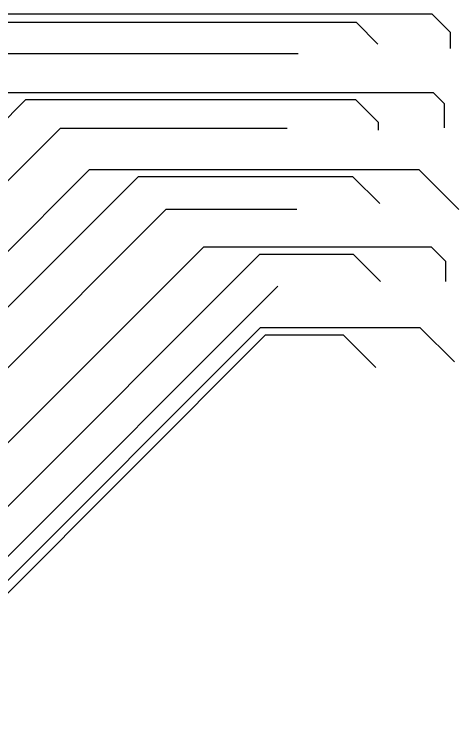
# Model space of a CAD drawing. Header units: millimetres. Extents: x -57500 to 57500, y -57500 to 57500.
# Drawn here: x 15538 to 30079, y -33145 to -9985 of the extents above; entities that cross this region are included whole.
import ezdxf

# ---------------------------------------------------------------- set-up
doc = ezdxf.new("R2010")
doc.units = ezdxf.units.MM

msp = doc.modelspace()

# ---------------------------------------------------------------- linework, layer by layer
for p, q in [((29210.05, -9985.1), (9839.7, -9985.1)), ((29803.75, -10578.8), (29210.05, -9985.1)), ((26729.35, -10260.7), (11738.9, -10260.7)), ((27429.05, -10960.4), (26729.35, -10260.7)), ((29803.75, -11108.85), (29803.75, -10578.8)), ((24821.1, -11278.45), (13350.35, -11278.45)), ((29252.5, -12550.65), (14283.25, -12550.65)), ((29612.9, -12911.05), (29252.5, -12550.65)), ((15910.6, -12789.1), (10636.35, -18063.35)), ((26713.4, -12789.1), (15910.6, -12789.1)), ((27450.25, -13525.95), (26713.4, -12789.1)), ((29612.9, -13695.6), (29612.9, -12911.05)), ((27450.25, -13780.4), (27450.25, -13525.95)), ((17039.6, -13716.8), (10615.15, -20141.25)), ((24460.65, -13716.8), (17039.6, -13716.8)), ((17993.75, -15073.75), (10954.4, -22113.1)), ((28786, -15073.75), (17993.75, -15073.75)), ((30079.4, -16367.15), (28786, -15073.75)), ((19589.25, -15301.75), (10763.6, -24127.4)), ((26618, -15301.75), (19589.25, -15301.75)), ((27492.55, -16176.3), (26618, -15301.75)), ((20495.7, -16367.1), (10721.15, -26141.65)), ((24778.65, -16367.1), (20495.7, -16367.1)), ((21725.45, -17596.9), (11251.25, -28071.1)), ((29188.85, -17596.9), (21725.45, -17596.9)), ((29655.3, -18063.35), (29188.85, -17596.9)), ((23564.8, -17840.75), (11214.15, -30191.4)), ((26633.95, -17840.75), (23564.8, -17840.75)), ((27513.85, -18720.65), (26633.95, -17840.75)), ((29655.3, -18720.65), (29655.3, -18063.35)), ((24164.9, -18872.35), (10595, -32442.25)), ((23587.4, -20234.45), (11032.35, -32789.5)), ((28818.7, -20234.45), (23587.4, -20234.45)), ((29934.75, -21350.5), (28818.7, -20234.45)), ((23751.15, -20476.85), (11082.8, -33145.2)), ((26306.9, -20476.85), (23751.15, -20476.85)), ((27366.7, -21536.65), (26306.9, -20476.85))]:
    msp.add_line(p, q)

doc.saveas('drawing.dxf')
